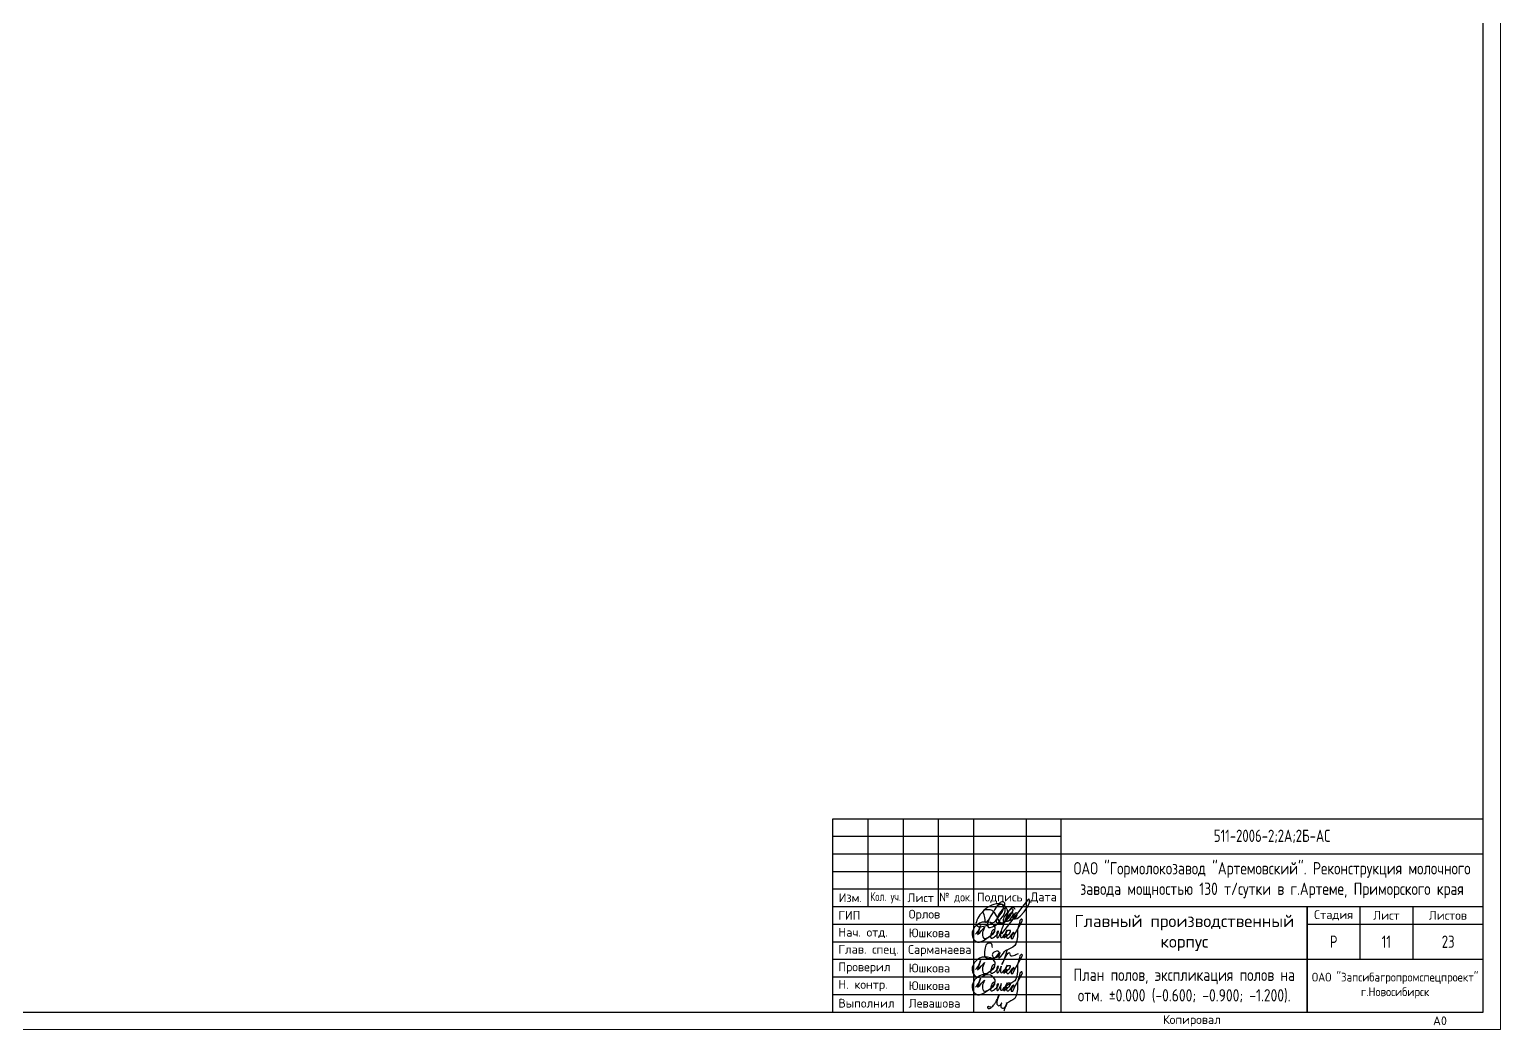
# Model space of a CAD drawing. Extents: x -965262 to 1142518, y -357520 to 71675.
# Drawn here: x 127810 to 169668, y -240088 to -211630 of the extents above; entities that cross this region are included whole.
import ezdxf

# ---------------------------------------------------------------- set-up
doc = ezdxf.new("R2010")
doc.units = 0
doc.header["$LTSCALE"] = 10
doc.layers.get('0').update_dxf_attribs({"linetype": 'CONTINUOUS', "lineweight": 30})
doc.layers.add('Ростверк', color=155, linetype='CONTINUOUS', lineweight=40)
doc.layers.add('светиль', color=40, linetype='CONTINUOUS', lineweight=30)
doc.styles.add('GOST 2.304', font='isocpeur.ttf', dxfattribs={"width": 0.75, "height": 250})

# ---------------------------------------------------------------- blocks, each defined once
blk = doc.blocks.new('12314')
at = {"layer": 'светиль', "color": 7, "lineweight": 30}
for p, q in [((-140565.34, -9025.42), (-140566.15, -9025.6)), ((-140564.57, -9025.42), (-140565.34, -9025.42)), ((-140564.33, -9025.41), (-140564.8, -9025.96)), ((-140563.88, -9025.42), (-140564.57, -9025.42)), ((-140563.86, -9024.92), (-140564.33, -9025.41)), ((-140563.17, -9025.64), (-140563.88, -9025.42)), ((-140562.25, -9025.58), (-140562.25, -9025.09)), ((-140553.84, -9025.85), (-140553.48, -9024.93)), ((-140571.77, -9030.41), (-140572.17, -9031.14)), ((-140571.46, -9029.82), (-140571.77, -9030.41)), ((-140571.04, -9029.28), (-140571.46, -9029.82)), ((-140570.3, -9028.39), (-140571.04, -9029.28)), ((-140569.69, -9027.65), (-140570.3, -9028.39)), ((-140569.86, -9028.04), (-140569.59, -9027.58)), ((-140569.86, -9028.4), (-140569.86, -9028.04)), ((-140569.59, -9029.26), (-140569.86, -9028.4)), ((-140568.97, -9027.12), (-140569.69, -9027.65)), ((-140569.59, -9027.58), (-140568.96, -9027.35)), ((-140569.36, -9030.25), (-140569.59, -9029.26)), ((-140569.1, -9031.98), (-140569.36, -9030.25)), ((-140568.33, -9026.67), (-140568.97, -9027.12)), ((-140568.96, -9027.35), (-140568.18, -9027.35)), ((-140567.67, -9030.62), (-140568.83, -9031.98)), ((-140567.57, -9026.24), (-140568.33, -9026.67)), ((-140568.18, -9027.35), (-140567.49, -9027.35)), ((-140567.41, -9029.95), (-140567.85, -9031.02)), ((-140566.84, -9025.89), (-140567.57, -9026.24)), ((-140567.49, -9027.35), (-140566.88, -9027.58)), ((-140566.92, -9029.25), (-140567.41, -9029.95)), ((-140566.24, -9028.17), (-140566.92, -9029.25)), ((-140566.88, -9027.58), (-140566.44, -9027.96)), ((-140566.15, -9025.6), (-140566.84, -9025.89)), ((-140566.44, -9027.96), (-140566.02, -9028.46)), ((-140565.84, -9027.49), (-140566.24, -9028.17)), ((-140566.02, -9028.46), (-140565.66, -9029.03)), ((-140565.26, -9026.56), (-140565.84, -9027.49)), ((-140565.66, -9029.03), (-140565.26, -9029.64)), ((-140565.39, -9031.3), (-140564.18, -9029.72)), ((-140564.8, -9025.96), (-140565.26, -9026.56)), ((-140565.26, -9029.64), (-140564.95, -9030.14)), ((-140564.92, -9030.46), (-140565.1, -9030.81)), ((-140563.83, -9025.64), (-140564.97, -9026.08)), ((-140564.95, -9030.14), (-140564.67, -9030.77)), ((-140564.7, -9029.97), (-140564.92, -9030.46)), ((-140564.4, -9029.32), (-140564.7, -9029.97)), ((-140564.16, -9028.81), (-140564.4, -9029.32)), ((-140564.18, -9029.72), (-140563.2, -9028.3)), ((-140563.64, -9028.1), (-140564.16, -9028.81)), ((-140563.03, -9025.64), (-140563.83, -9025.64)), ((-140563.69, -9030.8), (-140562.97, -9029.89)), ((-140563.14, -9027.49), (-140563.64, -9028.1)), ((-140563.2, -9028.3), (-140562.73, -9027.06)), ((-140562.54, -9025.9), (-140563.17, -9025.64)), ((-140562.64, -9027.1), (-140563.14, -9027.49)), ((-140562.73, -9026.18), (-140563.03, -9025.64)), ((-140562.97, -9029.89), (-140562.35, -9028.81)), ((-140562.72, -9030.69), (-140562.83, -9031.1)), ((-140562.73, -9027.06), (-140562.73, -9026.18)), ((-140562.54, -9030.28), (-140562.72, -9030.69)), ((-140562.21, -9026.96), (-140562.64, -9027.1)), ((-140561.96, -9026.39), (-140562.54, -9025.9)), ((-140562.3, -9029.77), (-140562.54, -9030.28)), ((-140562.48, -9026.16), (-140562.25, -9025.58)), ((-140562.35, -9028.81), (-140562.06, -9027.96)), ((-140561.87, -9029.18), (-140562.3, -9029.77)), ((-140562.06, -9027.2), (-140562.21, -9026.96)), ((-140562.06, -9027.96), (-140562.06, -9027.2)), ((-140562.02, -9030.97), (-140561.23, -9029)), ((-140561.57, -9026.86), (-140561.96, -9026.39)), ((-140561.96, -9031.29), (-140561.61, -9030.7)), ((-140561.91, -9031.51), (-140560.99, -9030.54)), ((-140560.77, -9027.9), (-140561.87, -9029.18)), ((-140561.61, -9030.7), (-140561.33, -9030.12)), ((-140561.27, -9027.61), (-140561.57, -9026.86)), ((-140561.38, -9030.53), (-140561.5, -9030.94)), ((-140561.09, -9029.88), (-140561.38, -9030.53)), ((-140561.33, -9030.12), (-140561.11, -9029.29)), ((-140561.11, -9028.6), (-140561.27, -9027.61)), ((-140561.23, -9029), (-140560.44, -9027.33)), ((-140561.11, -9029.29), (-140561.11, -9028.6)), ((-140560.71, -9029.29), (-140561.09, -9029.88)), ((-140560.99, -9030.54), (-140560.36, -9029.73)), ((-140560.4, -9027.57), (-140560.77, -9027.9)), ((-140560.32, -9028.83), (-140560.71, -9029.29)), ((-140560.44, -9027.33), (-140559.85, -9026.75)), ((-140560.04, -9027.3), (-140560.4, -9027.57)), ((-140560.36, -9029.73), (-140559.94, -9029.04)), ((-140560.36, -9030.89), (-140559.8, -9030.21)), ((-140559.82, -9028.54), (-140560.32, -9028.83)), ((-140559.71, -9027.2), (-140560.04, -9027.3)), ((-140559.94, -9029.04), (-140559.56, -9028.37)), ((-140559.91, -9031.09), (-140558.85, -9030.69)), ((-140559.85, -9026.75), (-140559.52, -9026.57)), ((-140559.41, -9028.54), (-140559.82, -9028.54)), ((-140559.8, -9030.21), (-140559.41, -9029.59)), ((-140559.42, -9027.27), (-140559.71, -9027.2)), ((-140559.56, -9028.37), (-140559.27, -9027.77)), ((-140559.52, -9026.57), (-140559.22, -9026.57)), ((-140559.27, -9027.42), (-140559.42, -9027.27)), ((-140559.25, -9028.91), (-140559.41, -9028.54)), ((-140559.41, -9029.59), (-140559.25, -9028.91)), ((-140559.16, -9029.68), (-140559.34, -9030.17)), ((-140559.34, -9030.17), (-140559.34, -9030.53)), ((-140559.34, -9030.53), (-140559.22, -9030.72)), ((-140559.27, -9027.77), (-140559.27, -9027.42)), ((-140559.22, -9026.57), (-140558.92, -9026.81)), ((-140559.22, -9030.72), (-140558.47, -9030.72)), ((-140558.8, -9029.03), (-140559.16, -9029.68)), ((-140558.92, -9026.81), (-140558.69, -9027.25)), ((-140558.85, -9030.69), (-140558.16, -9030.16)), ((-140558.54, -9028.69), (-140558.8, -9029.03)), ((-140558.03, -9028.57), (-140558.54, -9028.69)), ((-140558.47, -9030.72), (-140557.84, -9030.53)), ((-140558.16, -9030.16), (-140557.76, -9029.45)), ((-140557.76, -9028.86), (-140558.03, -9028.57)), ((-140557.84, -9030.53), (-140557.36, -9030.17)), ((-140557.76, -9029.45), (-140557.76, -9028.86)), ((-140557.36, -9030.17), (-140556.76, -9029.71)), ((-140556.76, -9029.71), (-140555.38, -9028.26)), ((-140555.38, -9028.26), (-140554.82, -9027.5)), ((-140554.82, -9027.5), (-140554.34, -9026.8)), ((-140554.34, -9026.8), (-140553.84, -9025.85)), ((-140572.3, -9031.79), (-140572.49, -9032.37)), ((-140572.49, -9032.37), (-140572.25, -9032.93)), ((-140572.17, -9031.14), (-140572.3, -9031.79)), ((-140572.25, -9032.93), (-140571.86, -9033.33)), ((-140571.86, -9033.33), (-140571.43, -9033.6)), ((-140571.43, -9033.6), (-140570.92, -9033.6)), ((-140570.92, -9033.6), (-140569.07, -9033.19)), ((-140568.83, -9031.98), (-140569.1, -9031.98)), ((-140569.07, -9033.19), (-140567.78, -9032.69)), ((-140568.11, -9031.44), (-140568.36, -9032.46)), ((-140568.36, -9032.46), (-140568.36, -9033.22)), ((-140568.36, -9033.22), (-140568, -9033.8)), ((-140567.85, -9031.02), (-140568.11, -9031.44)), ((-140568, -9033.8), (-140567.37, -9033.8)), ((-140567.78, -9032.69), (-140566.97, -9032.3)), ((-140567.37, -9033.8), (-140566.58, -9033.5)), ((-140566.97, -9032.3), (-140566.01, -9031.84)), ((-140566.58, -9033.5), (-140565.62, -9033.07)), ((-140566.01, -9031.84), (-140565.39, -9031.3)), ((-140565.62, -9033.07), (-140564.69, -9032.4)), ((-140565.22, -9031.17), (-140565.31, -9031.55)), ((-140565.31, -9031.55), (-140565.31, -9031.83)), ((-140565.31, -9031.83), (-140565.15, -9032.01)), ((-140565.07, -9030.79), (-140565.22, -9031.17)), ((-140565.15, -9032.01), (-140564.95, -9032.09)), ((-140564.95, -9032.09), (-140564.71, -9032.09)), ((-140564.71, -9032.09), (-140564.33, -9032.09)), ((-140564.69, -9032.4), (-140564.05, -9031.53)), ((-140564.67, -9030.77), (-140564.3, -9031.38)), ((-140564.34, -9032.1), (-140563.17, -9032.1)), ((-140564.3, -9031.38), (-140563.85, -9031.91)), ((-140564.05, -9031.53), (-140563.69, -9030.8)), ((-140563.85, -9031.91), (-140563.29, -9032.14)), ((-140563.33, -9035.09), (-140563.1, -9034.11)), ((-140563.33, -9036.08), (-140563.33, -9035.09)), ((-140563.29, -9032.14), (-140562.79, -9032.14)), ((-140563.17, -9032.1), (-140562.57, -9031.83)), ((-140563.1, -9034.11), (-140562.85, -9033.28)), ((-140562.85, -9033.28), (-140562.02, -9030.97)), ((-140562.83, -9031.1), (-140562.75, -9031.5)), ((-140562.79, -9032.14), (-140562.24, -9031.69)), ((-140562.75, -9031.5), (-140562.62, -9031.65)), ((-140562.62, -9031.65), (-140562.35, -9031.73)), ((-140562.57, -9031.83), (-140561.91, -9031.51)), ((-140562.35, -9031.73), (-140560.91, -9031.44)), ((-140562.24, -9031.69), (-140561.96, -9031.29)), ((-140561.5, -9030.94), (-140561.5, -9031.27)), ((-140561.5, -9031.27), (-140561.38, -9031.45)), ((-140561.38, -9031.45), (-140561.1, -9031.55)), ((-140561.1, -9031.55), (-140559.91, -9031.09)), ((-140560.91, -9031.44), (-140560.36, -9030.89))]:
    blk.add_line(p, q, dxfattribs=at)
at = {"layer": 'светиль', "color": 7}
for p, q in [((-140563.31, -9024.63), (-140563.86, -9024.92)), ((-140554.16, -9024.02), (-140563.33, -9036.08)), ((-140562.63, -9024.63), (-140563.31, -9024.63)), ((-140562.25, -9025.09), (-140562.63, -9024.63)), ((-140553.68, -9023.57), (-140554.16, -9024.02)), ((-140553.48, -9024.17), (-140553.68, -9023.57)), ((-140553.48, -9024.93), (-140553.48, -9024.17))]:
    blk.add_line(p, q, dxfattribs=at)
blk = doc.blocks.new('12345')
at = {"layer": 'светиль', "color": 7, "lineweight": 30}
for p, q in [((-140573.2, -9040.71), (-140573.7, -9041.68)), ((-140572.41, -9039.94), (-140573.2, -9040.71)), ((-140571.46, -9039.22), (-140572.41, -9039.94)), ((-140571.06, -9040.06), (-140572.14, -9043.29)), ((-140571.63, -9041.61), (-140571.43, -9041.18)), ((-140570.49, -9038.9), (-140571.46, -9039.22)), ((-140571.43, -9041.18), (-140571.06, -9040.06)), ((-140570.71, -9041.9), (-140569.64, -9040.72)), ((-140569.42, -9038.9), (-140570.49, -9038.9)), ((-140569.64, -9040.72), (-140569.89, -9041.38)), ((-140568.52, -9038.9), (-140569.42, -9038.9)), ((-140567.56, -9039.05), (-140568.52, -9038.9)), ((-140566.95, -9039.39), (-140567.56, -9039.05)), ((-140566.31, -9039.99), (-140566.95, -9039.39)), ((-140565.87, -9040.67), (-140566.31, -9039.99)), ((-140566.02, -9041.8), (-140565.87, -9041.2)), ((-140565.87, -9041.2), (-140565.87, -9040.67)), ((-140559.1, -9043.56), (-140556.32, -9038.73)), ((-140557.41, -9039.95), (-140557.85, -9041.53)), ((-140557.25, -9039.09), (-140557.41, -9039.95)), ((-140557.05, -9038.33), (-140557.25, -9039.09)), ((-140556.66, -9037.86), (-140557.05, -9038.33)), ((-140556.33, -9037.86), (-140556.66, -9037.86)), ((-140556.11, -9038.15), (-140556.33, -9037.86)), ((-140556.32, -9038.73), (-140556.11, -9038.15)), ((-140573.7, -9041.68), (-140574.05, -9042.49)), ((-140574.05, -9042.49), (-140574.05, -9043.41)), ((-140574.05, -9043.41), (-140573.91, -9044.04)), ((-140573.91, -9044.04), (-140573.52, -9044.92)), ((-140573.52, -9044.92), (-140572.91, -9045.57)), ((-140572.91, -9045.57), (-140572.18, -9045.96)), ((-140572.84, -9043.22), (-140572.42, -9042.74)), ((-140572.42, -9042.74), (-140571.87, -9042.12)), ((-140572.18, -9045.96), (-140571.44, -9045.96)), ((-140572.14, -9043.29), (-140571.35, -9042.66)), ((-140571.87, -9042.12), (-140571.63, -9041.61)), ((-140571.44, -9045.96), (-140570.48, -9045.69)), ((-140571.35, -9042.66), (-140570.71, -9041.9)), ((-140570.48, -9045.69), (-140569.75, -9045.31)), ((-140570.11, -9041.93), (-140570.33, -9042.48)), ((-140570.33, -9042.48), (-140570.33, -9043.11)), ((-140570.33, -9043.11), (-140570.33, -9043.58)), ((-140570.33, -9043.58), (-140570.25, -9044.1)), ((-140570.25, -9044.1), (-140570.05, -9044.52)), ((-140569.89, -9041.38), (-140570.11, -9041.93)), ((-140570.05, -9044.52), (-140569.67, -9044.68)), ((-140569.75, -9045.31), (-140567.32, -9043.57)), ((-140569.67, -9044.68), (-140569.13, -9044.68)), ((-140569.13, -9044.68), (-140568.64, -9044.49)), ((-140568.64, -9044.49), (-140568.32, -9044.29)), ((-140568.32, -9044.29), (-140567.84, -9043.94)), ((-140567.84, -9043.94), (-140567.32, -9043.57)), ((-140567.38, -9043.27), (-140567.53, -9043.89)), ((-140567.53, -9043.89), (-140567.53, -9044.17)), ((-140567.53, -9044.17), (-140567.42, -9044.42)), ((-140567.42, -9044.42), (-140567.23, -9044.58)), ((-140567.29, -9042.94), (-140567.38, -9043.27)), ((-140567.32, -9043.57), (-140566.41, -9042.91)), ((-140567.32, -9043.57), (-140566.86, -9043.05)), ((-140567.17, -9042.51), (-140567.29, -9042.94)), ((-140567.23, -9044.58), (-140566.96, -9044.58)), ((-140567.05, -9042.26), (-140567.17, -9042.51)), ((-140566.92, -9041.93), (-140567.05, -9042.26)), ((-140566.96, -9044.58), (-140566.73, -9044.48)), ((-140566.72, -9041.73), (-140566.92, -9041.93)), ((-140566.86, -9043.05), (-140566.38, -9042.48)), ((-140566.73, -9044.48), (-140566.43, -9044.34)), ((-140566.51, -9041.6), (-140566.72, -9041.73)), ((-140566.18, -9041.6), (-140566.51, -9041.6)), ((-140566.43, -9044.34), (-140566.14, -9044.15)), ((-140566.41, -9042.91), (-140566.06, -9042.48)), ((-140566.38, -9042.48), (-140566.02, -9041.8)), ((-140566.02, -9041.8), (-140566.18, -9041.6)), ((-140566.14, -9044.15), (-140565.86, -9043.89)), ((-140566.06, -9042.48), (-140565.98, -9042.1)), ((-140565.98, -9042.1), (-140566.02, -9041.8)), ((-140565.86, -9043.89), (-140565.21, -9043.37)), ((-140565.22, -9042.67), (-140565.29, -9042.92)), ((-140565.29, -9042.92), (-140565.29, -9043.17)), ((-140565.29, -9043.17), (-140565.29, -9043.66)), ((-140565.29, -9043.66), (-140565.29, -9044.11)), ((-140565.29, -9044.11), (-140565.2, -9044.32)), ((-140565.1, -9042.35), (-140565.22, -9042.67)), ((-140565.21, -9043.37), (-140564.8, -9042.76)), ((-140565.2, -9044.32), (-140565.05, -9044.41)), ((-140564.94, -9042.08), (-140565.1, -9042.35)), ((-140565.05, -9044.41), (-140564.85, -9044.41)), ((-140564.75, -9042.08), (-140564.94, -9042.08)), ((-140564.85, -9044.41), (-140564.57, -9044.09)), ((-140564.8, -9042.76), (-140564.66, -9042.25)), ((-140564.66, -9042.25), (-140564.75, -9042.08)), ((-140564.57, -9044.09), (-140564.35, -9043.62)), ((-140564.35, -9043.62), (-140564.05, -9042.98)), ((-140564.05, -9042.98), (-140563.75, -9042.33)), ((-140563.95, -9043.15), (-140564.01, -9043.51)), ((-140564.01, -9043.51), (-140564.01, -9043.77)), ((-140564.01, -9043.77), (-140563.92, -9044.1)), ((-140563.75, -9042), (-140563.95, -9043.15)), ((-140563.92, -9044.1), (-140563.85, -9044.29)), ((-140563.85, -9044.29), (-140563.62, -9044.36)), ((-140563.75, -9042.33), (-140563.75, -9042)), ((-140563.62, -9044.36), (-140563.42, -9044.29)), ((-140563.42, -9044.29), (-140563.06, -9043.97)), ((-140563.06, -9043.97), (-140562.6, -9043.43)), ((-140561.55, -9041.69), (-140562.73, -9044.51)), ((-140562.73, -9044.51), (-140562.09, -9043)), ((-140562.73, -9044.51), (-140561.47, -9043.46)), ((-140562.6, -9043.43), (-140562.21, -9042.97)), ((-140562.21, -9042.97), (-140561.9, -9042.38)), ((-140562.09, -9043), (-140561.94, -9043.08)), ((-140561.94, -9043.08), (-140561.85, -9043.24)), ((-140561.9, -9042.38), (-140561.55, -9041.69)), ((-140561.37, -9041.9), (-140561.9, -9042.38)), ((-140561.85, -9043.24), (-140561.85, -9043.58)), ((-140561.85, -9043.58), (-140561.85, -9043.8)), ((-140561.85, -9043.8), (-140561.85, -9044.05)), ((-140561.85, -9044.05), (-140561.85, -9044.26)), ((-140561.85, -9044.26), (-140561.75, -9044.47)), ((-140561.75, -9044.47), (-140561.57, -9044.62)), ((-140561.57, -9044.62), (-140561.32, -9044.62)), ((-140561.47, -9043.46), (-140560.81, -9042.92)), ((-140560.81, -9041.9), (-140561.37, -9041.9)), ((-140561.32, -9044.62), (-140561.15, -9044.62)), ((-140561.15, -9044.62), (-140560.72, -9044.27)), ((-140560.38, -9041.9), (-140560.81, -9041.9)), ((-140560.81, -9042.92), (-140560.38, -9042.31)), ((-140560.72, -9044.27), (-140560.47, -9044.07)), ((-140560.47, -9044.07), (-140560.28, -9043.75)), ((-140560.38, -9042.31), (-140560.38, -9041.9)), ((-140560.28, -9043.75), (-140560.03, -9043.35)), ((-140559.84, -9043.32), (-140560.12, -9044.18)), ((-140560.12, -9044.18), (-140560.12, -9044.67)), ((-140560.12, -9044.67), (-140559.6, -9044.67)), ((-140560.03, -9043.35), (-140559.75, -9042.98)), ((-140559.54, -9042.71), (-140559.84, -9043.32)), ((-140559.75, -9042.98), (-140559.55, -9042.72)), ((-140559.6, -9044.67), (-140559.43, -9044.42)), ((-140559.3, -9042.49), (-140559.57, -9042.67)), ((-140559.43, -9044.42), (-140559.1, -9043.58)), ((-140559.1, -9042.75), (-140559.3, -9042.49)), ((-140559.1, -9043.58), (-140559.1, -9042.75)), ((-140558.12, -9045.55), (-140558.46, -9046.62)), ((-140557.85, -9043.98), (-140558.12, -9045.55)), ((-140557.85, -9041.53), (-140557.85, -9042.71)), ((-140557.85, -9042.71), (-140557.85, -9043.98)), ((-140561.01, -9048.54), (-140562.09, -9049.1)), ((-140560.24, -9048.16), (-140561.01, -9048.54)), ((-140559.54, -9047.77), (-140560.24, -9048.16)), ((-140558.91, -9047.24), (-140559.54, -9047.77)), ((-140558.46, -9046.62), (-140558.91, -9047.24))]:
    blk.add_line(p, q, dxfattribs=at)

msp = doc.modelspace()

# ---------------------------------------------------------------- linework, layer by layer
for p, q in [((150667.6, -234087.8, -3259.8), (169167.6, -234087.8, -3259.8)), ((150667.6, -239587.8, -3259.8), (150667.6, -234087.8, -3259.8)), ((151667.6, -234087.8, -3259.8), (151667.6, -236587.8, -3259.8)), ((152667.6, -234087.8, -3259.8), (152667.6, -239587.8, -3259.8)), ((153667.6, -234087.8, -3259.8), (153667.6, -236587.8, -3259.8)), ((154667.6, -234087.8, -3259.8), (154667.6, -239587.8, -3259.8)), ((156167.6, -234087.8, -3259.8), (156167.6, -239587.8, -3259.8)), ((157167.6, -239587.8, -3259.8), (157167.6, -234088.8, -3259.8)), ((157167.6, -235087.8, -3259.8), (169167.6, -235087.8, -3259.8)), ((150667.6, -236087.8, -3259.8), (157167.6, -236087.8, -3259.8)), ((150667.6, -236587.8, -3259.8), (169167.6, -236587.8, -3259.8)), ((164167.6, -239587.8, -3259.8), (164167.6, -236587.8, -3259.8)), ((164167.6, -236587.8, -3259.8), (164167.6, -239587.8, -3259.8)), ((165667.6, -236587.8, -3259.8), (165667.6, -238087.8, -3259.8)), ((167167.6, -236587.8, -3259.8), (167167.6, -238087.8, -3259.8)), ((164167.6, -237087.8, -3259.8), (169167.6, -237087.8, -3259.8)), ((157167.6, -238087.8, -3259.8), (169167.6, -238087.8, -3259.8))]:
    msp.add_line(p, q)
at = {"ltscale": 100}
for p, q in [((169167.6, -239587.8, -3259.8), (169167.6, -234087.8, -3259.8)), ((150667.6, -239587.8, -3259.8), (169167.6, -239587.8, -3259.8))]:
    msp.add_line(p, q, dxfattribs=at)
at = {"lineweight": 25}
for p, q in [((150667.6, -234587.8, -3259.8), (157167.6, -234587.8, -3259.8)), ((150667.6, -235087.8, -3259.8), (157167.6, -235087.8, -3259.8)), ((150667.6, -235587.8, -3259.8), (157167.6, -235587.8, -3259.8)), ((150667.6, -237087.8, -3259.8), (157167.6, -237087.8, -3259.8)), ((150667.6, -237587.8, -3259.8), (157167.6, -237587.8, -3259.8)), ((150667.6, -238087.8, -3259.8), (157167.6, -238087.8, -3259.8)), ((150667.6, -238587.8, -3259.8), (157167.6, -238587.8, -3259.8)), ((150667.6, -239087.8, -3259.8), (157167.6, -239087.8, -3259.8))]:
    msp.add_line(p, q, dxfattribs=at)
at = {"lineweight": 15, "elevation": -3259.8}
msp.add_lwpolyline([(169667.6, -240087.8), (169667.6, -155987.8), (50767.6, -155987.8), (50767.6, -240087.8)], close=True, dxfattribs=at)
at = {"elevation": -3259.8}
msp.add_lwpolyline([(169167.6, -239587.8), (169167.6, -156487.8), (52767.6, -156487.8), (52767.6, -239587.8)], close=True, dxfattribs=at)
at = {"layer": 'Ростверк', "color": 0, "linetype": 'ByBlock', "lineweight": 30}
msp.add_spline([(155207.2, -237752.1, -3259.8), (155175.7, -237635.3, -3259.8), (155053.3, -237654.6, -3259.8), (154994.7, -237806.9, -3259.8), (155013.9, -238040.9, -3259.8), (155176.3, -238060, -3259.8), (155298.8, -238040.6, -3259.8), (155402.1, -237952.9, -3259.8), (155395.8, -237877.7, -3259.8), (155239.2, -237896.7, -3259.8), (155208.6, -237989.5, -3259.8), (155266.2, -238045.7, -3259.8), (155420, -237892.2, -3259.8), (155392.6, -238045.1, -3259.8), (155606.6, -237816.3, -3259.8), (155479.6, -238238.1, -3259.8), (155699.3, -237903.9, -3259.8), (155718.9, -237977.3, -3259.8), (155845.4, -237968.7, -3259.8), (155947, -237919, -3259.8)], degree=3, dxfattribs=at)
msp.add_open_spline([(155160.9, -239450.1, -3259.8), (155124.6, -239452.6, -3259.8), (155099.7, -239431, -3259.8), (155088.7, -239433.9, -3259.8), (155068.1, -239442.8, -3259.8), (155072.1, -239475.5, -3259.8), (155092.1, -239486.7, -3259.8), (155111.1, -239488.7, -3259.8), (155148.2, -239485.4, -3259.8), (155208.2, -239430.4, -3259.8), (155267.8, -239364.7, -3259.8), (155312.2, -239292.1, -3259.8), (155347.1, -239221.9, -3259.8), (155372.2, -239165.8, -3259.8), (155431.2, -239035.9, -3259.8), (155367.4, -239191.3, -3259.8), (155344.4, -239245.5, -3259.8), (155333, -239311.3, -3259.8), (155329.5, -239362.8, -3259.8), (155366.5, -239407.1, -3259.8), (155434.4, -239419.7, -3259.8), (155497, -239278, -3259.8), (155437.3, -239407.4, -3259.8), (155453, -239462.1, -3259.8), (155490.8, -239483.5, -3259.8), (155553.3, -239477.4, -3259.8), (155581.5, -239420.8, -3259.8), (155643.5, -239301.7, -3259.8), (155587.6, -239425.5, -3259.8), (155560.4, -239474.9, -3259.8), (155545.7, -239525.5, -3259.8), (155540.6, -239554.6, -3259.8), (155538.7, -239567.1, -3259.8)], degree=3, knots=[0, 0, 0, 0, 0.2975043, 0.4847258, 0.5987692, 0.7870476, 0.9695013, 1.2103337, 1.4671083, 1.8349259, 2.4022139, 2.7963302, 3.1188042, 3.534012, 3.9245364, 4.4236833, 4.9141554, 5.0766289, 5.4058204, 5.6497994, 5.873359, 6.3431706, 6.7835022, 7.020827, 7.2049808, 7.3798762, 7.8935679, 8.2160122, 8.6797881, 8.9661728, 9.2392427, 9.4249658, 9.4249658, 9.4249658, 9.4249658], dxfattribs=at)

# ---------------------------------------------------------------- block references
at = {"layer": 'светиль', "xscale": 80, "yscale": 80, "zscale": 80}
for name, p in [('12314', (11400538.6, 485519.3, -3259.8)), ('12345', (11400555.7, 486080, -3259.8)), ('12345', (11400555.7, 485080, -3259.8)), ('12345', (11400555.7, 484580, -3259.8))]:
    msp.add_blockref(name, p, dxfattribs=at)

# ---------------------------------------------------------------- texts
at = {"color": 0, "insert": (163167.6, -234587.8, -3259.8), "char_height": 350, "attachment_point": 5, "style": 'GOST 2.304'}
msp.add_mtext_dynamic_manual_height_columns('511-2006-2;2А;2Б-АС', width=12000, gutter_width=1500, heights=[0], dxfattribs=at)
at = {"ltscale": 10, "attachment_point": 5, "style": 'GOST 2.304'}
for s, insert, char_height, width in [('{\\W0.8;ОАО "Гормолокозавод "Артемовский". Реконструкция молочного завода мощностью 130 т/сутки в г.Артеме, Приморского края\\W1; }', (163167.6, -235837.8, -3259.8), 350, 12000), ('{\\W1;Главный производственный корпус}', (160667.6, -237337.8, -3259.8), 350, 7000), ('{\\W0.8;План полов, экспликация полов на отм. %%P0.000 (-0.600; -0.900; -1.200). }', (160667.6, -238837.8, -3259.8), 350, 7000), ('{\\W0.9;ОАО "Запсибагропромспецпроект"\\Pг.Новосибирск}', (166667.6, -238837.8, -3259.8), 250, 5000)]:
    msp.add_mtext(s, dxfattribs=dict(at, insert=insert, char_height=char_height, width=width))
at = {"style": 'GOST 2.304'}
for s, width, insert, char_height, attachment_point in [('{\\W1;Изм.}', 1000, (151167.6, -236337.8, -3259.8), 250, 5), ('Кол. уч.', 1000, (152167.6, -236337.8, -3259.8), 250, 5), ('{\\W1;Лист}', 1000, (153167.6, -236337.8, -3259.8), 250, 5), ('{\\W0.85;№ док.}', 1000, (154167.6, -236337.8, -3259.8), 250, 5), ('{\\W1;Подпись}', 1500, (155417.6, -236337.8, -3259.8), 250, 5), ('{\\W1;Дата}', 1000, (156667.6, -236337.8, -3259.8), 250, 5), ('{\\W1; ГИП}', 2000, (150667.6, -236837.8, -3259.8), 250, 4), ('{\\W1; Орлов}', 2000, (152667.6, -236837.8, -3259.8), 250, 4), ('{\\W1;Стадия}', 1500, (164917.6, -236837.8, -3259.8), 250, 5), ('{\\W1;Лист}', 1500, (166417.6, -236837.8, -3259.8), 250, 5), ('{\\W1;Листов}', 2000, (168167.6, -236837.8, -3259.8), 250, 5), ('{\\W1; Нач. отд.}', 2000, (150667.6, -237337.8, -3259.8), 250, 4), ('{\\W1; Юшкова}', 2000, (152667.6, -237337.8, -3259.8), 250, 4), ('{\\W1; Глав. спец.}', 2000, (150667.6, -237837.8, -3259.8), 250, 4), ('{\\W1; Сарманаева}', 2000, (152651.8, -237843.7, -3259.8), 250, 4), ('Р', 1500, (164917.6, -237587.8, -3259.8), 350, 5), ('{\\C256;11}', 1500, (166417.6, -237587.8, -3259.8), 350, 5), ('{\\W1; Проверил}', 2000, (150667.6, -238337.8, -3259.8), 250, 4), ('{\\W1; Юшкова}', 2000, (152667.6, -238337.8, -3259.8), 250, 4), ('{\\W1; Н. контр.}', 2000, (150667.6, -238837.8, -3259.8), 250, 4), ('{\\W1; Юшкова}', 2000, (152667.6, -238837.8, -3259.8), 250, 4), ('{\\W1; Выполнил}', 2000, (150667.6, -239337.8, -3259.8), 250, 4), ('{\\W1; Левашова}', 2000, (152667.6, -239337.8, -3259.8), 250, 4), ('{\\W1; Копировал}', 2000, (159902.5, -239837.8, -3259.8), 250, 4), ('{\\W1;A0}', 2000, (167745.4, -239837.8, -3259.8), 250, 4)]:
    msp.add_mtext_dynamic_manual_height_columns(s, width=width, gutter_width=1500, heights=[0], dxfattribs=dict(at, insert=insert, char_height=char_height, attachment_point=attachment_point))
at = {"color": 1, "insert": (168176.6, -237587.8, -3259.8), "char_height": 350, "attachment_point": 5, "style": 'GOST 2.304'}
msp.add_mtext_dynamic_manual_height_columns('{\\C256;23}', width=1500, gutter_width=1500, heights=[0], dxfattribs=at)

doc.saveas('drawing.dxf')
